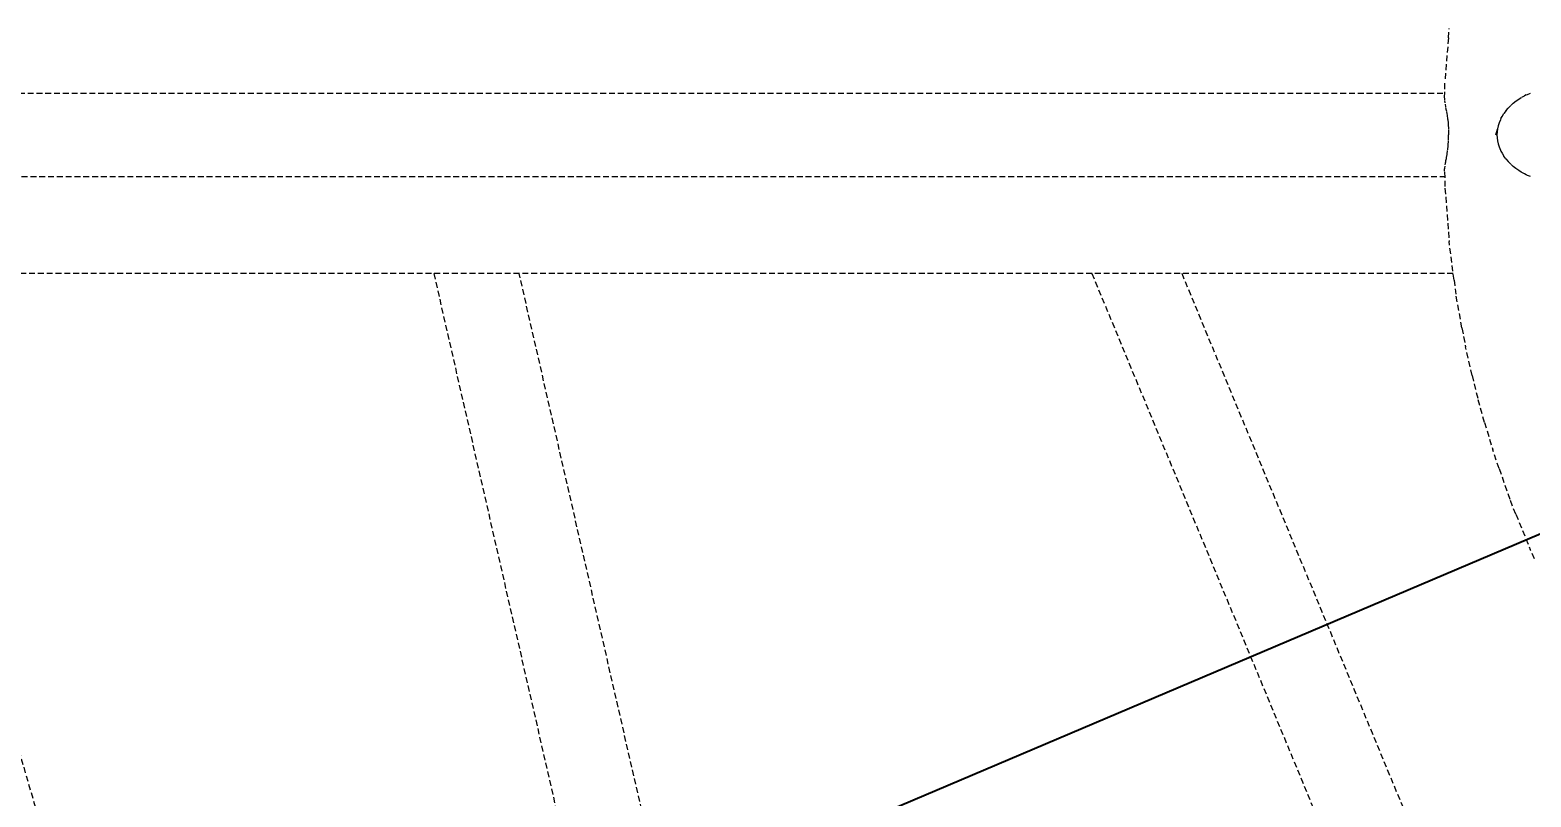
# Model space of a CAD drawing. Header units: millimetres. Extents: x -3111 to 2953, y -2449 to 2811.
# Drawn here: x -206.8 to 117.8, y 38.1 to 204 of the extents above; entities that cross this region are included whole.
import ezdxf

# ---------------------------------------------------------------- set-up
doc = ezdxf.new("R2010")
doc.units = ezdxf.units.MM
doc.linetypes.add('HIDDEN', pattern=[1.905, 1.27, -0.635])
for name, color, linetype in [('DIKOM_ЗОНА', 90, 'Continuous'), ('DIKOM_ОБЪЕКТ', 7, 'Continuous'), ('DIKOM_РАЗМЕР_ЗОНА', 7, 'Continuous'), ('DIKOM_РАЗМЕР_ОБЪЕКТА', 7, 'Continuous')]:
    doc.layers.add(name, color=color, linetype=linetype)
doc.styles.add('style1', font='arialbd.ttf', dxfattribs={"width": 0.8})
doc.dimstyles.new('1-50', dxfattribs={"dimtxt": 300, "dimasz": 200, "dimexe": 100, "dimexo": 0, "dimgap": 100, "dimtad": 1, "dimtxsty": 'style1', "dimcen": 200, "dimclrd": 7, "dimclre": 7, "dimclrt": 7, "dimadec": 1, "dimazin": 2, "dimtfac": 1, "dimtmove": 0, "dimatfit": 2, "dimfxl": 0, "dimlwd": 25, "dimlwe": 18, "dimarcsym": 0})

# ---------------------------------------------------------------- blocks, each defined once
blk = doc.blocks.new('*D0')
at = {"layer": 'Defpoints', "color": 0, "transparency": 16777216}
for p in [(1362.98, 623.05), (-717.19, -260.39)]:
    blk.add_point(p, dxfattribs=at)
at = {"layer": 'DIKOM_РАЗМЕР_ОБЪЕКТА', "color": 7, "lineweight": 25, "transparency": 16777216}
for p, q in [((1362.98, 623.05), (2780.32, 1224.99)), ((-533.11, -182.21), (1178.9, 544.87))]:
    blk.add_line(p, q, dxfattribs=at)
at = {"layer": 'DIKOM_РАЗМЕР_ОБЪЕКТА', "color": 7, "transparency": 16777216}
for points in [[(1165.87, 575.55), (1191.93, 514.19), (1362.98, 623.05)], [(-546.14, -151.53), (-520.08, -212.89), (-717.19, -260.39)]]:
    blk.add_solid(points, dxfattribs=at)
at = {"layer": 'DIKOM_РАЗМЕР_ОБЪЕКТА', "color": 7, "transparency": 16777216, "insert": (2050.93, 1228.64), "char_height": 300, "attachment_point": 5, "rotation": 23.0107, "style": 'style1'}
blk.add_mtext('{\\fArial|b0|i0|c204|p34;\\H1.16667x;∅2260}', dxfattribs=at)
blk = doc.blocks.new('*D1')
at = {"layer": 'Defpoints', "color": 0, "transparency": 16777216}
for p in [(302.22, 2811.22), (-2635.43, -2447.87), (386.74, -2447.87)]:
    blk.add_point(p, dxfattribs=at)
at = {"layer": 'DIKOM_РАЗМЕР_ЗОНА', "color": 7, "lineweight": 18, "transparency": 16777216}
for p, q in [((302.22, 2811.22), (-2735.43, 2811.22)), ((386.74, -2447.87), (-2735.43, -2447.87))]:
    blk.add_line(p, q, dxfattribs=at)
at = {"layer": 'DIKOM_РАЗМЕР_ЗОНА', "color": 7, "lineweight": 25, "transparency": 16777216}
blk.add_line((-2635.43, 2611.22), (-2635.43, -2247.87), dxfattribs=at)
at = {"layer": 'DIKOM_РАЗМЕР_ЗОНА', "color": 7, "transparency": 16777216}
for points in [[(-2668.76, 2611.22), (-2602.09, 2611.22), (-2635.43, 2811.22)], [(-2668.76, -2247.87), (-2602.09, -2247.87), (-2635.43, -2447.87)]]:
    blk.add_solid(points, dxfattribs=at)
at = {"layer": 'DIKOM_РАЗМЕР_ЗОНА', "color": 7, "transparency": 16777216, "insert": (-2914.13, 265.93), "char_height": 300, "attachment_point": 5, "rotation": 90, "style": 'style1'}
blk.add_mtext('{\\fArial|b0|i0|c204|p34;\\H1.16667x;5260}', dxfattribs=at)

msp = doc.modelspace()

# ---------------------------------------------------------------- linework, layer by layer
at = {"layer": 'DIKOM_ЗОНА', "color": 3, "lineweight": 15}
msp.add_circle((322.894, 181.327), 2629.975, dxfattribs=at)
at = {"layer": 'DIKOM_ОБЪЕКТ', "color": 7, "linetype": 'HIDDEN', "lineweight": 15}
for p, q in [((99.916, 202.298), (99.19, 192.857)), ((99.916, 202.298), (100.08, 204.358)), ((99.099, 189.332), (99.19, 192.857)), ((-510.212, 190.326), (99.125, 190.327)), ((99.1, 189.286), (99.099, 188.926)), ((99.111, 188.738), (99.176, 188.241)), ((113.965, 188.174), (114.605, 188.684)), ((114.605, 188.684), (115.17, 189.078)), ((115.17, 189.078), (115.691, 189.403)), ((115.794, 189.463), (116.42, 189.799)), ((116.76, 189.961), (116.42, 189.799)), ((116.76, 189.961), (117.049, 190.088)), ((117.049, 190.088), (117.677, 190.328)), ((99.212, 187.944), (99.317, 187.383)), ((99.335, 187.258), (99.393, 186.893)), ((99.393, 186.893), (99.492, 186.436)), ((99.514, 186.305), (99.562, 185.971)), ((99.562, 185.971), (99.637, 185.538)), ((99.645, 185.488), (99.75, 184.817)), ((111.288, 184.84), (111.524, 185.276)), ((111.524, 185.276), (111.925, 185.919)), ((112.401, 186.568), (111.925, 185.919)), ((112.401, 186.568), (112.869, 187.113)), ((112.869, 187.113), (113.404, 187.662)), ((113.504, 187.757), (113.965, 188.174)), ((99.75, 184.817), (99.783, 184.586)), ((99.786, 184.569), (99.847, 183.905)), ((99.847, 183.905), (99.883, 183.57)), ((99.885, 183.553), (99.939, 182.61)), ((99.949, 182.452), (99.955, 182.04)), ((99.955, 182.04), (99.965, 181.327)), ((110.675, 183.271), (110.209, 181.326)), ((110.209, 181.326), (110.526, 182.612)), ((110.438, 181.963), (110.408, 181.326)), ((110.526, 182.612), (110.438, 181.963)), ((110.675, 183.271), (110.526, 182.612)), ((110.888, 183.936), (110.675, 183.271)), ((111.174, 184.609), (110.888, 183.936)), ((111.288, 184.84), (111.174, 184.609)), ((99.782, 178.084), (99.883, 179.026)), ((99.89, 179.101), (99.939, 180.043)), ((99.948, 180.182), (99.964, 181.307)), ((110.408, 181.326), (110.439, 180.685)), ((110.439, 180.685), (110.527, 180.034)), ((110.527, 180.034), (110.677, 179.374)), ((110.677, 179.374), (110.89, 178.71)), ((110.89, 178.71), (111.175, 178.04)), ((99.286, 175.105), (99.335, 175.364)), ((99.337, 175.379), (99.393, 175.761)), ((99.393, 175.761), (99.444, 176.02)), ((99.444, 176.021), (99.49, 176.219)), ((99.493, 176.234), (99.528, 176.438)), ((99.528, 176.438), (99.638, 177.115)), ((99.645, 177.166), (99.761, 177.958)), ((111.175, 178.04), (111.288, 177.81)), ((111.288, 177.81), (111.523, 177.378)), ((111.523, 177.378), (111.922, 176.738)), ((112.366, 176.129), (111.922, 176.738)), ((112.366, 176.129), (112.861, 175.548)), ((113.393, 175.001), (112.861, 175.548)), ((-509.612, 172.325), (99.125, 172.327)), ((99.099, 173.319), (99.19, 169.795)), ((99.108, 173.482), (99.107, 173.893)), ((99.111, 173.929), (99.14, 174.139)), ((99.14, 174.139), (99.198, 174.582)), ((99.23, 174.824), (99.286, 175.105)), ((113.95, 174.491), (113.504, 174.895)), ((114.535, 174.02), (113.95, 174.491)), ((115.143, 173.591), (114.535, 174.02)), ((115.692, 173.249), (115.143, 173.591)), ((116.395, 172.864), (115.692, 173.249)), ((116.759, 172.691), (116.395, 172.864)), ((117.034, 172.571), (116.759, 172.691)), ((117.674, 172.324), (117.034, 172.571)), ((99.19, 169.795), (99.916, 160.354)), ((99.916, 160.354), (100.08, 158.294)), ((101.145, 149.925), (100.08, 158.294)), ((100.964, 151.344), (-547.111, 151.327)), ((-119.495, 151.338), (-85.655, 3.075)), ((-65.217, -5.579), (-101.032, 151.339)), ((22.821, 151.342), (95.84, -24.942)), ((115.705, -25.863), (42.304, 151.342)), ((101.145, 149.925), (101.561, 146.854)), ((102.86, 139.566), (101.561, 146.854)), ((102.86, 139.566), (103.629, 135.506)), ((105.059, 129.298), (103.629, 135.506)), ((105.059, 129.298), (106.279, 124.279)), ((107.738, 119.145), (106.279, 124.279)), ((107.738, 119.145), (109.503, 113.204)), ((110.888, 109.129), (109.503, 113.204)), ((110.888, 109.129), (113.292, 102.309)), ((114.505, 99.27), (113.292, 102.309)), ((114.505, 99.27), (117.638, 91.624)), ((118.581, 89.593), (117.638, 91.624)), ((-209.774, 50.036), (-197.482, 7.6))]:
    msp.add_line(p, q, dxfattribs=at)

# ---------------------------------------------------------------- dimensions: what is measured, and where the dimension line sits
at = {"layer": 'DIKOM_РАЗМЕР_ЗОНА'}
dim = msp.add_linear_dim(base=(-2635.426, -2447.873), p1=(302.219, 2811.221), p2=(386.738, -2447.873), angle=90, text='{\\fArial|b0|i0|c204|p34;\\H1.16667x;5260}', dimstyle='1-50', dxfattribs=at)
dim.commit()
dim.dimension.update_dxf_attribs({"geometry": '*D1', "text_midpoint": (-2635.426, 265.934), "dimtype": 160})
at = {"layer": 'DIKOM_РАЗМЕР_ОБЪЕКТА'}
dim = msp.add_diameter_dim_2p(p1=(-717.193, -260.394), p2=(1362.983, 623.048), text='{\\fArial|b0|i0|c204|p34;\\H1.16667x;<>}', dimstyle='1-50', dxfattribs=at)
dim.commit()
dim.dimension.update_dxf_attribs({"geometry": '*D0', "text_midpoint": (2163.697, 963.108), "dimtype": 163})

doc.saveas('drawing.dxf')
